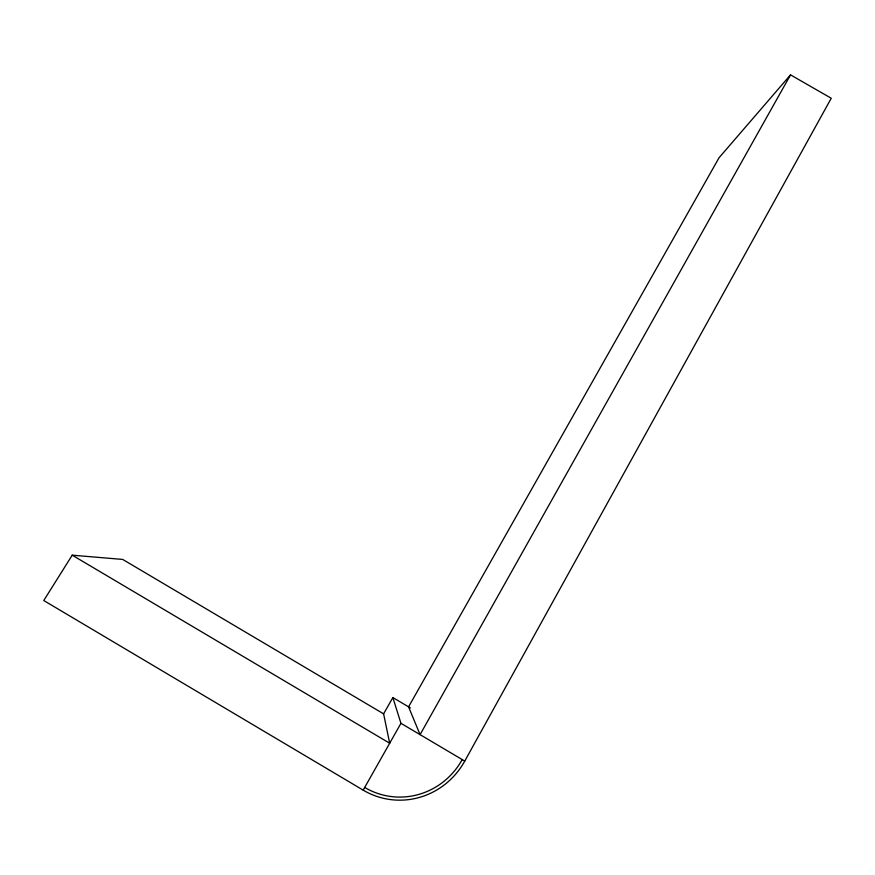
<?xml version="1.0" encoding="UTF-8"?>
<svg xmlns="http://www.w3.org/2000/svg" width="875" height="875" viewBox="0 0 875 875"><rect width="100%" height="100%" fill="white"/><g stroke="black" fill="none" stroke-linecap="round" stroke-linejoin="round"><path stroke-width="1.31" d="M72.231 555.177L389.692 743.236L383.6 713.847L122.697 559.431L72.231 555.177L43.75 600.523L363.18 790.136A76.278 73.806 -78.6 0 0 464.756 761.086L831.25 98.252L790.53 74.867L719.064 157.741L408.57 706.858L420.077 734.639L790.53 74.867M363.18 790.136L400.947 723.319L392.864 697.561L383.414 714.175M392.864 697.561L410.408 707.941M400.947 723.319L464.756 761.086M462.208 759.577A73.227 70.853 -78.6 0 1 364.7 787.445"/></g></svg>
